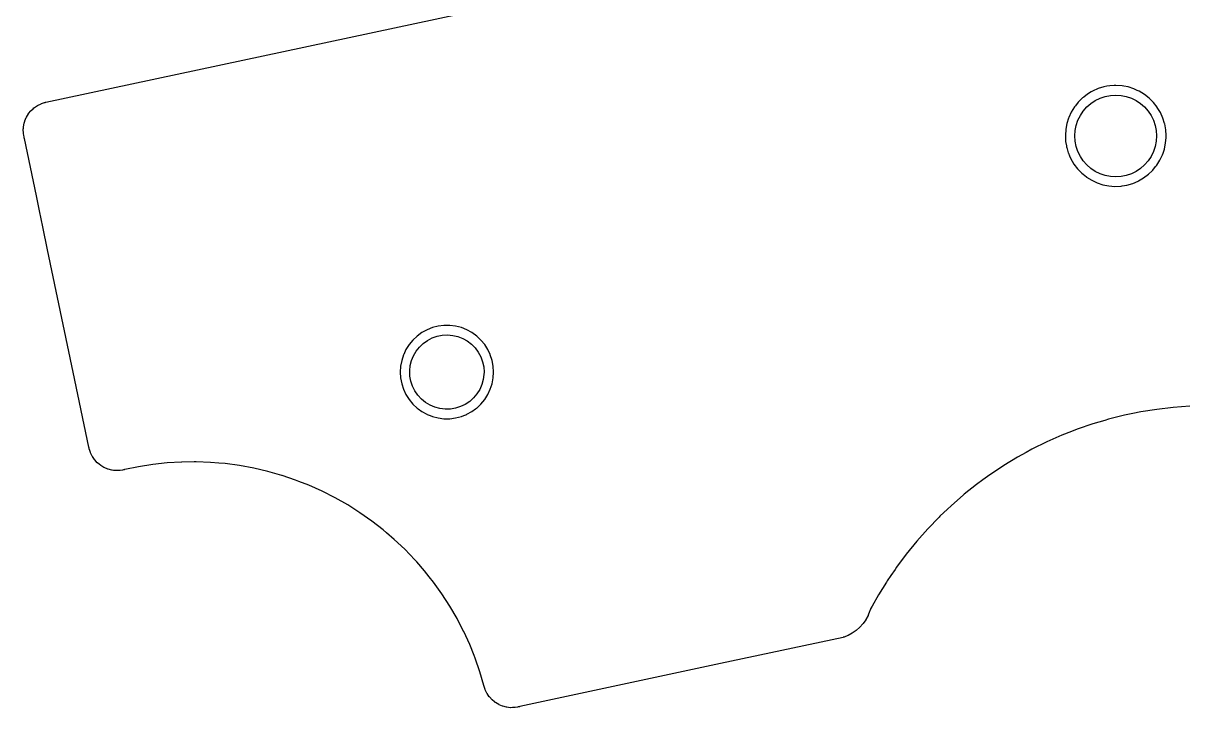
# Model space of a CAD drawing. Extents: x 84 to 209, y -139 to -58.
# Drawn here: x 84.5 to 147.1, y -132.1 to -95.2 of the extents above; entities that cross this region are included whole.
import ezdxf

# ---------------------------------------------------------------- set-up
doc = ezdxf.new("R2010")
doc.units = 0
doc.layers.add('BLACK', color=7, linetype='CONTINUOUS')

msp = doc.modelspace()

# ---------------------------------------------------------------- linework, layer by layer
at = {"layer": 'BLACK', "linetype": 'CONTINUOUS'}
for p, q in [((85.6825, -99.4864), (109.091, -94.5058)), ((141.957, -98.9324), (141.753, -99.0538)), ((142.03, -98.8888), (141.957, -98.9324)), ((142.329, -98.7567), (142.03, -98.8888)), ((142.333, -98.7556), (142.329, -98.7567)), ((142.638, -98.6626), (142.333, -98.7556)), ((142.642, -98.6615), (142.638, -98.6626)), ((142.638, -98.6626), (142.638, -98.6626)), ((142.802, -98.633), (142.642, -98.6615)), ((142.959, -98.6052), (142.802, -98.633)), ((142.963, -98.6045), (142.959, -98.6052)), ((142.959, -98.6052), (142.959, -98.6052)), ((143.188, -98.5922), (142.963, -98.6045)), ((143.285, -98.5868), (143.188, -98.5922)), ((143.289, -98.5866), (143.285, -98.5868)), ((143.285, -98.5868), (143.285, -98.5868)), ((143.615, -98.6079), (143.289, -98.5866)), ((143.619, -98.6086), (143.615, -98.6079)), ((143.718, -98.6274), (143.619, -98.6086)), ((143.619, -98.6086), (143.619, -98.6086)), ((143.936, -98.6683), (143.718, -98.6274)), ((144.247, -98.7668), (143.936, -98.6683)), ((144.428, -98.8491), (144.247, -98.7668)), ((144.541, -98.9004), (144.428, -98.8491)), ((144.545, -98.9019), (144.541, -98.9004)), ((144.541, -98.9004), (144.541, -98.9004)), ((144.824, -99.0719), (144.545, -98.9019)), ((85.2472, -99.6565), (85.4297, -99.5663)), ((85.4297, -99.5663), (85.4463, -99.5595)), ((85.4463, -99.5595), (85.6089, -99.5062)), ((85.6089, -99.5062), (85.6266, -99.5026)), ((85.6266, -99.5026), (85.6346, -99.5007)), ((85.6346, -99.5007), (85.6435, -99.4999)), ((85.6435, -99.4999), (85.6626, -99.4924)), ((85.6626, -99.4924), (85.6825, -99.4864)), ((141.256, -99.4873), (141.106, -99.6756)), ((141.259, -99.4843), (141.256, -99.4873)), ((141.256, -99.4873), (141.256, -99.4873)), ((141.29, -99.4534), (141.259, -99.4843)), ((141.396, -99.3488), (141.29, -99.4534)), ((141.491, -99.2552), (141.396, -99.3488)), ((141.55, -99.2099), (141.491, -99.2552)), ((141.747, -99.0581), (141.55, -99.2099)), ((141.719, -99.7444), (141.936, -99.5546)), ((141.75, -99.0558), (141.747, -99.0581)), ((141.753, -99.0538), (141.75, -99.0558)), ((141.753, -99.0538), (141.753, -99.0538)), ((141.936, -99.5546), (142.175, -99.3947)), ((142.175, -99.3947), (142.433, -99.2675)), ((142.433, -99.2675), (142.706, -99.175)), ((142.706, -99.175), (142.988, -99.1188)), ((142.988, -99.1188), (143.275, -99.1)), ((143.275, -99.1), (143.562, -99.1188)), ((143.562, -99.1188), (143.844, -99.175)), ((143.844, -99.175), (144.117, -99.2675)), ((144.117, -99.2675), (144.375, -99.3947)), ((144.375, -99.3947), (144.614, -99.5546)), ((144.614, -99.5546), (144.831, -99.7444)), ((145.08, -99.274), (144.824, -99.0719)), ((145.31, -99.5056), (145.08, -99.274)), ((145.313, -99.5086), (145.31, -99.5056)), ((145.509, -99.7601), (145.313, -99.5086)), ((145.313, -99.5086), (145.313, -99.5086)), ((84.6443, -100.29), (84.749, -100.116)), ((84.749, -100.116), (84.7593, -100.101)), ((84.7593, -100.101), (84.8879, -99.9431)), ((84.8879, -99.9431), (84.9002, -99.93)), ((84.9002, -99.93), (84.9977, -99.8401)), ((84.9977, -99.8401), (85.0498, -99.7921)), ((85.0498, -99.7921), (85.0639, -99.7808)), ((85.0639, -99.7808), (85.0836, -99.7673)), ((85.0836, -99.7673), (85.2317, -99.6656)), ((85.2317, -99.6656), (85.2472, -99.6565)), ((140.884, -100.018), (140.747, -100.314)), ((141.055, -99.7398), (140.884, -100.018)), ((141.106, -99.6756), (141.055, -99.7398)), ((141.242, -100.458), (141.37, -100.2)), ((141.37, -100.2), (141.53, -99.9607)), ((141.53, -99.9607), (141.719, -99.7444)), ((144.831, -99.7444), (145.02, -99.9607)), ((145.02, -99.9607), (145.18, -100.2)), ((145.18, -100.2), (145.308, -100.458)), ((145.511, -99.7631), (145.509, -99.7601)), ((145.509, -99.7601), (145.509, -99.7601)), ((145.68, -100.043), (145.511, -99.7631)), ((145.813, -100.341), (145.68, -100.043)), ((84.4742, -100.928), (84.4768, -100.905)), ((84.4768, -100.905), (84.4872, -100.813)), ((84.4872, -100.813), (84.497, -100.726)), ((84.497, -100.726), (84.5003, -100.708)), ((84.5003, -100.708), (84.5259, -100.61)), ((84.5259, -100.61), (84.5516, -100.511)), ((84.5516, -100.511), (84.5573, -100.494)), ((84.5573, -100.494), (84.6362, -100.306)), ((84.6362, -100.306), (84.6443, -100.29)), ((140.646, -100.629), (140.585, -100.942)), ((140.647, -100.625), (140.646, -100.629)), ((140.646, -100.629), (140.646, -100.629)), ((140.737, -100.344), (140.647, -100.625)), ((140.746, -100.318), (140.737, -100.344)), ((140.747, -100.314), (140.746, -100.318)), ((140.746, -100.318), (140.746, -100.318)), ((141.094, -101.013), (141.15, -100.731)), ((141.15, -100.731), (141.242, -100.458)), ((145.308, -100.458), (145.4, -100.731)), ((145.4, -100.731), (145.456, -101.013)), ((145.814, -100.344), (145.813, -100.341)), ((145.903, -100.629), (145.814, -100.344)), ((145.91, -100.653), (145.903, -100.629)), ((145.911, -100.656), (145.91, -100.653)), ((145.968, -100.968), (145.911, -100.656)), ((145.911, -100.656), (145.911, -100.656)), ((84.4735, -100.946), (84.4742, -100.928)), ((84.4797, -101.148), (84.4735, -100.946)), ((84.4798, -101.149), (84.4797, -101.148)), ((84.4816, -101.167), (84.4798, -101.149)), ((84.4999, -101.272), (84.4816, -101.167)), ((84.5124, -101.343), (84.4999, -101.272)), ((84.5192, -101.367), (84.5124, -101.343)), ((84.5249, -101.382), (84.5192, -101.367)), ((84.5257, -101.39), (84.5249, -101.382)), ((84.5282, -101.418), (84.5257, -101.39)), ((84.5303, -101.432), (84.5282, -101.418)), ((85.1764, -104.524), (84.5303, -101.432)), ((140.584, -100.95), (140.562, -101.261)), ((140.562, -101.261), (140.562, -101.272)), ((140.562, -101.272), (140.566, -101.357)), ((140.566, -101.357), (140.578, -101.592)), ((140.585, -100.946), (140.584, -100.95)), ((140.584, -100.95), (140.584, -100.95)), ((140.585, -100.942), (140.585, -100.942)), ((140.585, -100.942), (140.585, -100.946)), ((141.075, -101.3), (141.094, -101.013)), ((141.094, -101.587), (141.075, -101.3)), ((145.456, -101.013), (145.475, -101.3)), ((145.475, -101.3), (145.456, -101.587)), ((145.962, -101.675), (145.983, -101.411)), ((145.969, -100.974), (145.968, -100.968)), ((145.969, -100.978), (145.969, -100.974)), ((145.987, -101.283), (145.969, -100.978)), ((145.969, -100.978), (145.969, -100.978)), ((145.983, -101.411), (145.988, -101.357)), ((145.988, -101.3), (145.987, -101.283)), ((145.988, -101.302), (145.988, -101.3)), ((145.988, -101.31), (145.988, -101.302)), ((145.988, -101.302), (145.988, -101.302)), ((145.988, -101.357), (145.988, -101.31)), ((140.578, -101.592), (140.578, -101.598)), ((140.578, -101.598), (140.579, -101.601)), ((140.579, -101.601), (140.579, -101.602)), ((140.579, -101.602), (140.617, -101.825)), ((140.617, -101.825), (140.633, -101.92)), ((140.633, -101.92), (140.634, -101.923)), ((140.634, -101.923), (140.634, -101.923)), ((140.634, -101.923), (140.723, -102.218)), ((141.15, -101.869), (141.094, -101.587)), ((141.242, -102.142), (141.15, -101.869)), ((141.37, -102.4), (141.242, -102.142)), ((145.308, -102.142), (145.18, -102.4)), ((145.4, -101.869), (145.308, -102.142)), ((145.456, -101.587), (145.4, -101.869)), ((145.819, -102.233), (145.895, -102.006)), ((145.895, -102.006), (145.896, -102.002)), ((145.895, -102.006), (145.895, -102.006)), ((145.896, -102.002), (145.961, -101.682)), ((145.961, -101.682), (145.962, -101.675)), ((140.723, -102.218), (140.727, -102.233)), ((140.727, -102.233), (140.728, -102.236)), ((140.728, -102.236), (140.728, -102.236)), ((140.728, -102.236), (140.789, -102.376)), ((140.789, -102.376), (140.857, -102.532)), ((140.857, -102.532), (140.859, -102.535)), ((140.859, -102.535), (140.859, -102.535)), ((140.859, -102.535), (140.932, -102.659)), ((140.932, -102.659), (141.023, -102.813)), ((141.53, -102.639), (141.37, -102.4)), ((141.719, -102.856), (141.53, -102.639)), ((145.02, -102.639), (144.831, -102.856)), ((145.18, -102.4), (145.02, -102.639)), ((145.481, -102.88), (145.651, -102.61)), ((145.651, -102.61), (145.653, -102.607)), ((145.651, -102.61), (145.651, -102.61)), ((145.653, -102.607), (145.674, -102.563)), ((145.674, -102.563), (145.704, -102.498)), ((145.704, -102.498), (145.74, -102.423)), ((145.74, -102.423), (145.793, -102.312)), ((145.793, -102.312), (145.819, -102.233)), ((141.023, -102.813), (141.025, -102.816)), ((141.025, -102.816), (141.219, -103.07)), ((141.219, -103.07), (141.219, -103.07)), ((141.219, -103.07), (141.221, -103.073)), ((141.221, -103.073), (141.283, -103.137)), ((141.283, -103.137), (141.392, -103.249)), ((141.392, -103.249), (141.449, -103.307)), ((141.449, -103.307), (141.522, -103.366)), ((141.522, -103.366), (141.7, -103.509)), ((141.936, -103.045), (141.719, -102.856)), ((142.175, -103.205), (141.936, -103.045)), ((142.433, -103.333), (142.175, -103.205)), ((142.706, -103.425), (142.433, -103.333)), ((144.117, -103.333), (143.844, -103.425)), ((144.375, -103.205), (144.117, -103.333)), ((144.614, -103.045), (144.375, -103.205)), ((144.831, -102.856), (144.614, -103.045)), ((144.777, -103.56), (145.037, -103.363)), ((145.037, -103.363), (145.238, -103.17)), ((145.238, -103.17), (145.27, -103.139)), ((145.27, -103.139), (145.272, -103.137)), ((145.27, -103.139), (145.27, -103.139)), ((145.272, -103.137), (145.423, -102.952)), ((145.423, -102.952), (145.476, -102.886)), ((145.476, -102.886), (145.479, -102.883)), ((145.476, -102.886), (145.476, -102.886)), ((145.479, -102.883), (145.481, -102.88)), ((141.7, -103.509), (141.7, -103.509)), ((141.7, -103.509), (141.703, -103.512)), ((141.703, -103.512), (141.98, -103.685)), ((141.98, -103.685), (142.276, -103.823)), ((142.276, -103.823), (142.586, -103.925)), ((142.586, -103.925), (142.907, -103.988)), ((142.988, -103.481), (142.706, -103.425)), ((142.907, -103.988), (142.911, -103.989)), ((142.911, -103.989), (142.911, -103.989)), ((142.911, -103.989), (143.229, -104.013)), ((143.275, -103.5), (142.988, -103.481)), ((143.229, -104.013), (143.229, -104.013)), ((143.229, -104.013), (143.232, -104.013)), ((143.232, -104.013), (143.559, -103.999)), ((143.562, -103.481), (143.275, -103.5)), ((143.559, -103.999), (143.618, -103.989)), ((143.844, -103.425), (143.562, -103.481)), ((143.618, -103.989), (143.877, -103.946)), ((143.877, -103.946), (143.881, -103.945)), ((143.877, -103.946), (143.877, -103.946)), ((143.881, -103.945), (144.194, -103.853)), ((144.194, -103.853), (144.198, -103.852)), ((144.198, -103.852), (144.491, -103.726)), ((144.198, -103.852), (144.198, -103.852)), ((144.491, -103.726), (144.494, -103.724)), ((144.491, -103.726), (144.491, -103.726)), ((144.494, -103.724), (144.777, -103.56)), ((85.3443, -105.328), (85.1764, -104.524)), ((85.5255, -106.195), (85.3443, -105.328)), ((85.7812, -107.419), (85.5255, -106.195)), ((87.1564, -114), (85.7812, -107.419)), ((106.804, -111.531), (106.498, -111.61)), ((107.117, -111.492), (106.804, -111.531)), ((107.433, -111.492), (107.117, -111.492)), ((107.746, -111.531), (107.433, -111.492)), ((108.052, -111.61), (107.746, -111.531)), ((105.673, -112.063), (105.443, -112.279)), ((105.928, -111.878), (105.673, -112.063)), ((106.205, -111.726), (105.928, -111.878)), ((106.208, -111.724), (106.205, -111.726)), ((106.495, -111.611), (106.208, -111.724)), ((106.208, -111.724), (106.208, -111.724)), ((106.23, -112.295), (106.481, -112.164)), ((106.481, -112.164), (106.747, -112.071)), ((106.498, -111.61), (106.495, -111.611)), ((106.495, -111.611), (106.495, -111.611)), ((106.747, -112.071), (107.024, -112.016)), ((107.024, -112.016), (107.306, -112)), ((107.306, -112), (107.588, -112.025)), ((107.588, -112.025), (107.863, -112.088)), ((107.863, -112.088), (108.127, -112.19)), ((108.055, -111.611), (108.052, -111.61)), ((108.342, -111.724), (108.055, -111.611)), ((108.055, -111.611), (108.055, -111.611)), ((108.345, -111.726), (108.342, -111.724)), ((108.342, -111.724), (108.342, -111.724)), ((108.622, -111.878), (108.345, -111.726)), ((108.877, -112.063), (108.622, -111.878)), ((109.107, -112.279), (108.877, -112.063)), ((105.071, -112.793), (104.948, -113.053)), ((105.072, -112.789), (105.071, -112.793)), ((105.071, -112.793), (105.071, -112.793)), ((105.242, -112.523), (105.072, -112.789)), ((105.443, -112.279), (105.242, -112.523)), ((105.621, -112.876), (105.796, -112.654)), ((105.796, -112.654), (106, -112.459)), ((106, -112.459), (106.23, -112.295)), ((108.127, -112.19), (108.373, -112.328)), ((108.373, -112.328), (108.598, -112.5)), ((108.598, -112.5), (108.796, -112.701)), ((108.796, -112.701), (108.964, -112.928)), ((109.308, -112.523), (109.107, -112.279)), ((109.478, -112.789), (109.308, -112.523)), ((109.479, -112.793), (109.478, -112.789)), ((109.602, -113.053), (109.479, -112.793)), ((109.479, -112.793), (109.479, -112.793)), ((104.841, -113.375), (104.781, -113.685)), ((104.938, -113.075), (104.841, -113.375)), ((104.948, -113.053), (104.938, -113.075)), ((105.305, -113.656), (105.373, -113.382)), ((105.373, -113.382), (105.479, -113.12)), ((105.479, -113.12), (105.621, -112.876)), ((108.964, -112.928), (109.098, -113.177)), ((109.098, -113.177), (109.196, -113.442)), ((109.196, -113.442), (109.255, -113.718)), ((109.612, -113.075), (109.602, -113.053)), ((109.709, -113.375), (109.612, -113.075)), ((109.769, -113.685), (109.709, -113.375)), ((88.0012, -118.043), (87.1564, -114)), ((104.781, -113.685), (104.762, -114)), ((104.762, -114), (104.781, -114.315)), ((105.276, -113.937), (105.305, -113.656)), ((105.287, -114.219), (105.276, -113.937)), ((109.255, -113.718), (109.275, -114)), ((109.275, -114), (109.271, -114.126)), ((109.788, -114), (109.769, -113.685)), ((109.769, -114.315), (109.788, -114)), ((104.781, -114.315), (104.841, -114.625)), ((104.841, -114.625), (104.938, -114.925)), ((105.338, -114.497), (105.287, -114.219)), ((105.427, -114.765), (105.338, -114.497)), ((109.157, -114.677), (109.043, -114.936)), ((109.233, -114.406), (109.157, -114.677)), ((109.271, -114.126), (109.233, -114.406)), ((109.612, -114.925), (109.709, -114.625)), ((109.709, -114.625), (109.769, -114.315)), ((104.938, -114.925), (104.94, -114.929)), ((104.94, -114.929), (104.94, -114.929)), ((104.94, -114.929), (105.071, -115.207)), ((105.071, -115.207), (105.071, -115.207)), ((105.071, -115.207), (105.072, -115.211)), ((105.072, -115.211), (105.242, -115.477)), ((105.554, -115.018), (105.427, -114.765)), ((105.714, -115.25), (105.554, -115.018)), ((105.906, -115.458), (105.714, -115.25)), ((108.893, -115.176), (108.711, -115.392)), ((109.043, -114.936), (108.893, -115.176)), ((109.308, -115.477), (109.478, -115.211)), ((109.478, -115.211), (109.479, -115.207)), ((109.479, -115.207), (109.61, -114.929)), ((109.479, -115.207), (109.479, -115.207)), ((109.61, -114.929), (109.612, -114.925)), ((109.61, -114.929), (109.61, -114.929)), ((105.242, -115.477), (105.443, -115.721)), ((105.443, -115.721), (105.673, -115.937)), ((105.673, -115.937), (105.676, -115.939)), ((105.676, -115.939), (105.676, -115.939)), ((105.676, -115.939), (105.729, -115.977)), ((106.125, -115.636), (105.906, -115.458)), ((106.367, -115.782), (106.125, -115.636)), ((106.627, -115.892), (106.367, -115.782)), ((106.9, -115.965), (106.627, -115.892)), ((107.742, -115.945), (107.463, -115.991)), ((108.011, -115.86), (107.742, -115.945)), ((108.266, -115.737), (108.011, -115.86)), ((108.501, -115.58), (108.266, -115.737)), ((108.711, -115.392), (108.501, -115.58)), ((108.821, -115.977), (108.874, -115.939)), ((108.874, -115.939), (108.877, -115.937)), ((108.874, -115.939), (108.874, -115.939)), ((108.877, -115.937), (109.107, -115.721)), ((109.107, -115.721), (109.308, -115.477)), ((146.375, -115.904), (145.494, -116.007)), ((147.26, -115.84), (146.375, -115.904)), ((105.729, -115.977), (105.928, -116.122)), ((105.928, -116.122), (105.932, -116.124)), ((105.932, -116.124), (105.932, -116.124)), ((105.932, -116.124), (106.201, -116.272)), ((106.201, -116.272), (106.205, -116.274)), ((106.205, -116.274), (106.208, -116.276)), ((106.208, -116.276), (106.208, -116.276)), ((106.208, -116.276), (106.367, -116.339)), ((106.367, -116.339), (106.498, -116.39)), ((106.498, -116.39), (106.804, -116.469)), ((106.804, -116.469), (107.117, -116.509)), ((107.181, -115.998), (106.9, -115.965)), ((107.117, -116.509), (107.433, -116.509)), ((107.463, -115.991), (107.181, -115.998)), ((107.433, -116.509), (107.746, -116.469)), ((107.746, -116.469), (108.052, -116.39)), ((108.052, -116.39), (108.183, -116.339)), ((108.183, -116.339), (108.342, -116.276)), ((108.342, -116.276), (108.345, -116.274)), ((108.342, -116.276), (108.342, -116.276)), ((108.345, -116.274), (108.349, -116.272)), ((108.349, -116.272), (108.618, -116.124)), ((108.618, -116.124), (108.622, -116.122)), ((108.618, -116.124), (108.618, -116.124)), ((108.622, -116.122), (108.821, -115.977)), ((142.887, -116.539), (142.681, -116.6)), ((142.889, -116.539), (142.887, -116.539)), ((142.887, -116.539), (142.887, -116.539)), ((142.89, -116.539), (142.889, -116.539)), ((143.748, -116.325), (142.89, -116.539)), ((142.89, -116.539), (142.89, -116.539)), ((143.749, -116.324), (143.748, -116.325)), ((143.748, -116.325), (143.748, -116.325)), ((144.202, -116.232), (143.749, -116.324)), ((144.617, -116.147), (144.202, -116.232)), ((144.618, -116.147), (144.617, -116.147)), ((144.617, -116.147), (144.617, -116.147)), ((145.494, -116.007), (144.618, -116.147)), ((140.901, -117.194), (140.373, -117.401)), ((141.198, -117.078), (140.901, -117.194)), ((141.199, -117.078), (141.198, -117.078)), ((141.198, -117.078), (141.198, -117.078)), ((142.038, -116.79), (141.199, -117.078)), ((142.681, -116.6), (142.038, -116.79)), ((139.56, -117.76), (138.767, -118.152)), ((139.562, -117.759), (139.56, -117.76)), ((139.56, -117.76), (139.56, -117.76)), ((139.896, -117.612), (139.562, -117.759)), ((140.372, -117.402), (139.896, -117.612)), ((140.373, -117.401), (140.372, -117.402)), ((88.0117, -118.093), (88.0012, -118.043)), ((88.0178, -118.114), (88.0117, -118.093)), ((88.0249, -118.132), (88.0178, -118.114)), ((88.0257, -118.14), (88.0249, -118.132)), ((88.0276, -118.148), (88.0257, -118.14)), ((88.0312, -118.166), (88.0276, -118.148)), ((88.0845, -118.329), (88.0312, -118.166)), ((88.0913, -118.345), (88.0845, -118.329)), ((88.1815, -118.528), (88.0913, -118.345)), ((138.445, -118.329), (137.989, -118.579)), ((138.765, -118.153), (138.445, -118.329)), ((138.766, -118.152), (138.765, -118.153)), ((138.765, -118.153), (138.765, -118.153)), ((138.767, -118.152), (138.766, -118.152)), ((138.767, -118.152), (138.767, -118.152)), ((88.1906, -118.543), (88.1815, -118.528)), ((88.3058, -118.711), (88.1906, -118.543)), ((88.3171, -118.725), (88.3058, -118.711)), ((88.455, -118.875), (88.3171, -118.725)), ((88.4681, -118.887), (88.455, -118.875)), ((88.5715, -118.971), (88.4681, -118.887)), ((88.626, -119.016), (88.5715, -118.971)), ((88.6407, -119.026), (88.626, -119.016)), ((88.8153, -119.131), (88.6407, -119.026)), ((91.4436, -118.971), (90.6731, -119.092)), ((91.4451, -118.971), (91.4436, -118.971)), ((92.2176, -118.888), (91.4451, -118.971)), ((91.4451, -118.971), (91.4451, -118.971)), ((92.2191, -118.888), (92.2176, -118.888)), ((92.2176, -118.888), (92.2176, -118.888)), ((92.9977, -118.841), (92.2191, -118.888)), ((92.9992, -118.841), (92.9977, -118.841)), ((93.6696, -118.833), (92.9992, -118.841)), ((92.9992, -118.841), (92.9992, -118.841)), ((93.7776, -118.832), (93.6696, -118.833)), ((93.7791, -118.832), (93.7776, -118.832)), ((93.7792, -118.832), (93.7791, -118.832)), ((94.5544, -118.86), (93.7792, -118.832)), ((94.5571, -118.86), (94.5544, -118.86)), ((94.5586, -118.861), (94.5571, -118.86)), ((95.0052, -118.898), (94.5586, -118.861)), ((94.5586, -118.861), (94.5586, -118.861)), ((95.3343, -118.926), (95.0052, -118.898)), ((95.3358, -118.926), (95.3343, -118.926)), ((96.106, -119.029), (95.3358, -118.926)), ((95.3358, -118.926), (95.3358, -118.926)), ((96.1075, -119.029), (96.106, -119.029)), ((96.106, -119.029), (96.106, -119.029)), ((96.8748, -119.169), (96.1075, -119.029)), ((137.23, -119.038), (136.492, -119.53)), ((137.244, -119.029), (137.23, -119.038)), ((137.987, -118.579), (137.244, -119.029)), ((137.989, -118.579), (137.987, -118.579)), ((88.8313, -119.139), (88.8153, -119.131)), ((89.019, -119.218), (88.8313, -119.139)), ((89.036, -119.223), (89.019, -119.218)), ((89.233, -119.275), (89.036, -119.223)), ((89.2507, -119.278), (89.233, -119.275)), ((89.3346, -119.287), (89.2507, -119.278)), ((89.453, -119.301), (89.3346, -119.287)), ((89.4709, -119.301), (89.453, -119.301)), ((89.5614, -119.299), (89.4709, -119.301)), ((89.6744, -119.295), (89.5614, -119.299)), ((89.6923, -119.293), (89.6744, -119.295)), ((89.8181, -119.271), (89.6923, -119.293)), ((89.8678, -119.263), (89.8181, -119.271)), ((89.8922, -119.256), (89.8678, -119.263)), ((89.9065, -119.25), (89.8922, -119.256)), ((89.9078, -119.25), (89.9065, -119.25)), ((89.9091, -119.25), (89.9078, -119.25)), ((89.9151, -119.248), (89.9091, -119.25)), ((89.9166, -119.248), (89.9151, -119.248)), ((89.9213, -119.247), (89.9166, -119.248)), ((89.9166, -119.248), (89.9166, -119.248)), ((89.925, -119.247), (89.9213, -119.247)), ((89.9304, -119.246), (89.925, -119.247)), ((90.6731, -119.092), (89.9304, -119.246)), ((97.6346, -119.346), (96.8748, -119.169)), ((98.3849, -119.558), (97.6346, -119.346)), ((98.4159, -119.569), (98.3849, -119.558)), ((99.1228, -119.807), (98.4159, -119.569)), ((136.492, -119.53), (136.128, -119.795)), ((99.1242, -119.807), (99.1228, -119.807)), ((99.1228, -119.807), (99.1228, -119.807)), ((99.3079, -119.879), (99.1242, -119.807)), ((99.8494, -120.09), (99.3079, -119.879)), ((99.8508, -120.091), (99.8494, -120.09)), ((99.8494, -120.09), (99.8494, -120.09)), ((100.563, -120.409), (99.8508, -120.091)), ((135.774, -120.053), (135.118, -120.576)), ((135.775, -120.053), (135.774, -120.053)), ((135.774, -120.053), (135.774, -120.053)), ((135.776, -120.052), (135.775, -120.053)), ((136.128, -119.795), (135.776, -120.052)), ((135.776, -120.052), (135.776, -120.052)), ((101.259, -120.761), (100.563, -120.409)), ((101.937, -121.147), (101.259, -120.761)), ((135.081, -120.605), (134.412, -121.188)), ((135.118, -120.576), (135.081, -120.605)), ((102.596, -121.564), (101.937, -121.147)), ((103.234, -122.012), (102.596, -121.564)), ((134.218, -121.372), (133.811, -121.758)), ((134.412, -121.188), (134.218, -121.372)), ((103.85, -122.491), (103.234, -122.012)), ((133.769, -121.798), (133.152, -122.435)), ((133.811, -121.758), (133.769, -121.798)), ((103.851, -122.492), (103.85, -122.491)), ((104.025, -122.64), (103.851, -122.492)), ((103.851, -122.492), (103.851, -122.492)), ((104.443, -122.998), (104.025, -122.64)), ((133.152, -122.435), (132.563, -123.099)), ((105.01, -123.533), (104.443, -122.998)), ((132.563, -123.099), (132.003, -123.786)), ((105.551, -124.095), (105.01, -123.533)), ((105.651, -124.21), (105.551, -124.095)), ((132.002, -123.788), (131.474, -124.497)), ((132.003, -123.786), (132.002, -123.788)), ((132.002, -123.788), (132.002, -123.788)), ((106.063, -124.682), (105.651, -124.21)), ((106.064, -124.683), (106.063, -124.682)), ((106.063, -124.682), (106.063, -124.682)), ((106.065, -124.684), (106.064, -124.683)), ((106.328, -125.016), (106.065, -124.684)), ((106.065, -124.684), (106.065, -124.684)), ((131.394, -124.614), (131.175, -124.935)), ((131.473, -124.498), (131.394, -124.614)), ((131.474, -124.497), (131.473, -124.498)), ((131.474, -124.497), (131.474, -124.497)), ((106.549, -125.294), (106.328, -125.016)), ((106.55, -125.295), (106.549, -125.294)), ((107.003, -125.926), (106.55, -125.295)), ((106.55, -125.295), (106.55, -125.295)), ((130.934, -125.295), (130.507, -125.985)), ((130.973, -125.232), (130.934, -125.295)), ((130.974, -125.231), (130.973, -125.232)), ((130.973, -125.232), (130.973, -125.232)), ((131.175, -124.935), (130.974, -125.231)), ((107.003, -125.928), (107.003, -125.926)), ((107.003, -125.926), (107.003, -125.926)), ((107.427, -126.582), (107.003, -125.928)), ((107.819, -127.257), (107.427, -126.582)), ((130.17, -126.584), (130.082, -126.741)), ((130.507, -125.985), (130.17, -126.584)), ((129.942, -127.089), (129.825, -127.306)), ((129.948, -127.075), (129.942, -127.089)), ((130.03, -126.872), (129.948, -127.075)), ((130.036, -126.849), (130.03, -126.872)), ((130.038, -126.84), (130.036, -126.849)), ((130.04, -126.832), (130.038, -126.84)), ((130.054, -126.803), (130.04, -126.832)), ((130.061, -126.788), (130.054, -126.803)), ((130.07, -126.763), (130.061, -126.788)), ((130.072, -126.758), (130.07, -126.763)), ((130.07, -126.763), (130.07, -126.763)), ((130.074, -126.753), (130.072, -126.758)), ((130.076, -126.751), (130.074, -126.753)), ((130.078, -126.747), (130.076, -126.751)), ((130.076, -126.751), (130.076, -126.751)), ((130.08, -126.745), (130.078, -126.747)), ((130.082, -126.741), (130.08, -126.745)), ((107.82, -127.258), (107.819, -127.257)), ((108.177, -127.948), (107.82, -127.258)), ((107.82, -127.258), (107.82, -127.258)), ((129.492, -127.727), (129.307, -127.891)), ((129.502, -127.717), (129.492, -127.727)), ((129.666, -127.532), (129.502, -127.717)), ((129.675, -127.521), (129.666, -127.532)), ((129.817, -127.318), (129.675, -127.521)), ((129.825, -127.306), (129.817, -127.318)), ((108.178, -127.949), (108.177, -127.948)), ((108.177, -127.948), (108.177, -127.948)), ((108.503, -128.658), (108.178, -127.949)), ((128.599, -128.268), (122.009, -129.68)), ((128.61, -128.265), (128.599, -128.268)), ((128.619, -128.261), (128.61, -128.265)), ((128.628, -128.259), (128.619, -128.261)), ((128.654, -128.252), (128.628, -128.259)), ((128.85, -128.173), (128.654, -128.252)), ((128.864, -128.167), (128.85, -128.173)), ((129.081, -128.05), (128.864, -128.167)), ((129.093, -128.042), (129.081, -128.05)), ((129.296, -127.9), (129.093, -128.042)), ((129.307, -127.891), (129.296, -127.9)), ((108.504, -128.66), (108.503, -128.658)), ((108.738, -129.241), (108.504, -128.66)), ((108.504, -128.66), (108.504, -128.66)), ((108.794, -129.382), (108.738, -129.241)), ((109.05, -130.119), (108.794, -129.382)), ((122.009, -129.68), (111.206, -131.995)), ((109.051, -130.12), (109.05, -130.119)), ((109.269, -130.861), (109.051, -130.12)), ((109.051, -130.12), (109.051, -130.12)), ((109.27, -130.863), (109.269, -130.861)), ((109.271, -130.867), (109.27, -130.863)), ((109.274, -130.879), (109.271, -130.867)), ((109.274, -130.88), (109.274, -130.879)), ((109.275, -130.882), (109.274, -130.88)), ((109.275, -130.888), (109.275, -130.882)), ((109.277, -130.895), (109.275, -130.888)), ((109.275, -130.888), (109.275, -130.888)), ((109.277, -130.897), (109.277, -130.895)), ((109.278, -130.898), (109.277, -130.897)), ((109.281, -130.916), (109.278, -130.898)), ((109.334, -131.079), (109.281, -130.916)), ((109.341, -131.095), (109.334, -131.079)), ((109.431, -131.278), (109.341, -131.095)), ((109.441, -131.293), (109.431, -131.278)), ((109.556, -131.461), (109.441, -131.293)), ((109.567, -131.475), (109.556, -131.461)), ((109.705, -131.625), (109.567, -131.475)), ((109.718, -131.637), (109.705, -131.625)), ((109.835, -131.732), (109.718, -131.637)), ((109.876, -131.766), (109.835, -131.732)), ((109.891, -131.776), (109.876, -131.766)), ((110.065, -131.881), (109.891, -131.776)), ((110.081, -131.889), (110.065, -131.881)), ((110.269, -131.968), (110.081, -131.889)), ((110.286, -131.973), (110.269, -131.968)), ((110.483, -132.025), (110.286, -131.973)), ((110.501, -132.028), (110.483, -132.025)), ((110.585, -132.037), (110.501, -132.028)), ((110.703, -132.051), (110.585, -132.037)), ((110.721, -132.051), (110.703, -132.051)), ((110.811, -132.049), (110.721, -132.051)), ((110.924, -132.045), (110.811, -132.049)), ((110.942, -132.043), (110.924, -132.045)), ((111.068, -132.021), (110.942, -132.043)), ((111.118, -132.013), (111.068, -132.021)), ((111.142, -132.006), (111.118, -132.013)), ((111.156, -132), (111.142, -132.006)), ((111.191, -131.997), (111.156, -132)), ((111.206, -131.995), (111.191, -131.997))]:
    msp.add_line(p, q, dxfattribs=at)

doc.saveas('drawing.dxf')
